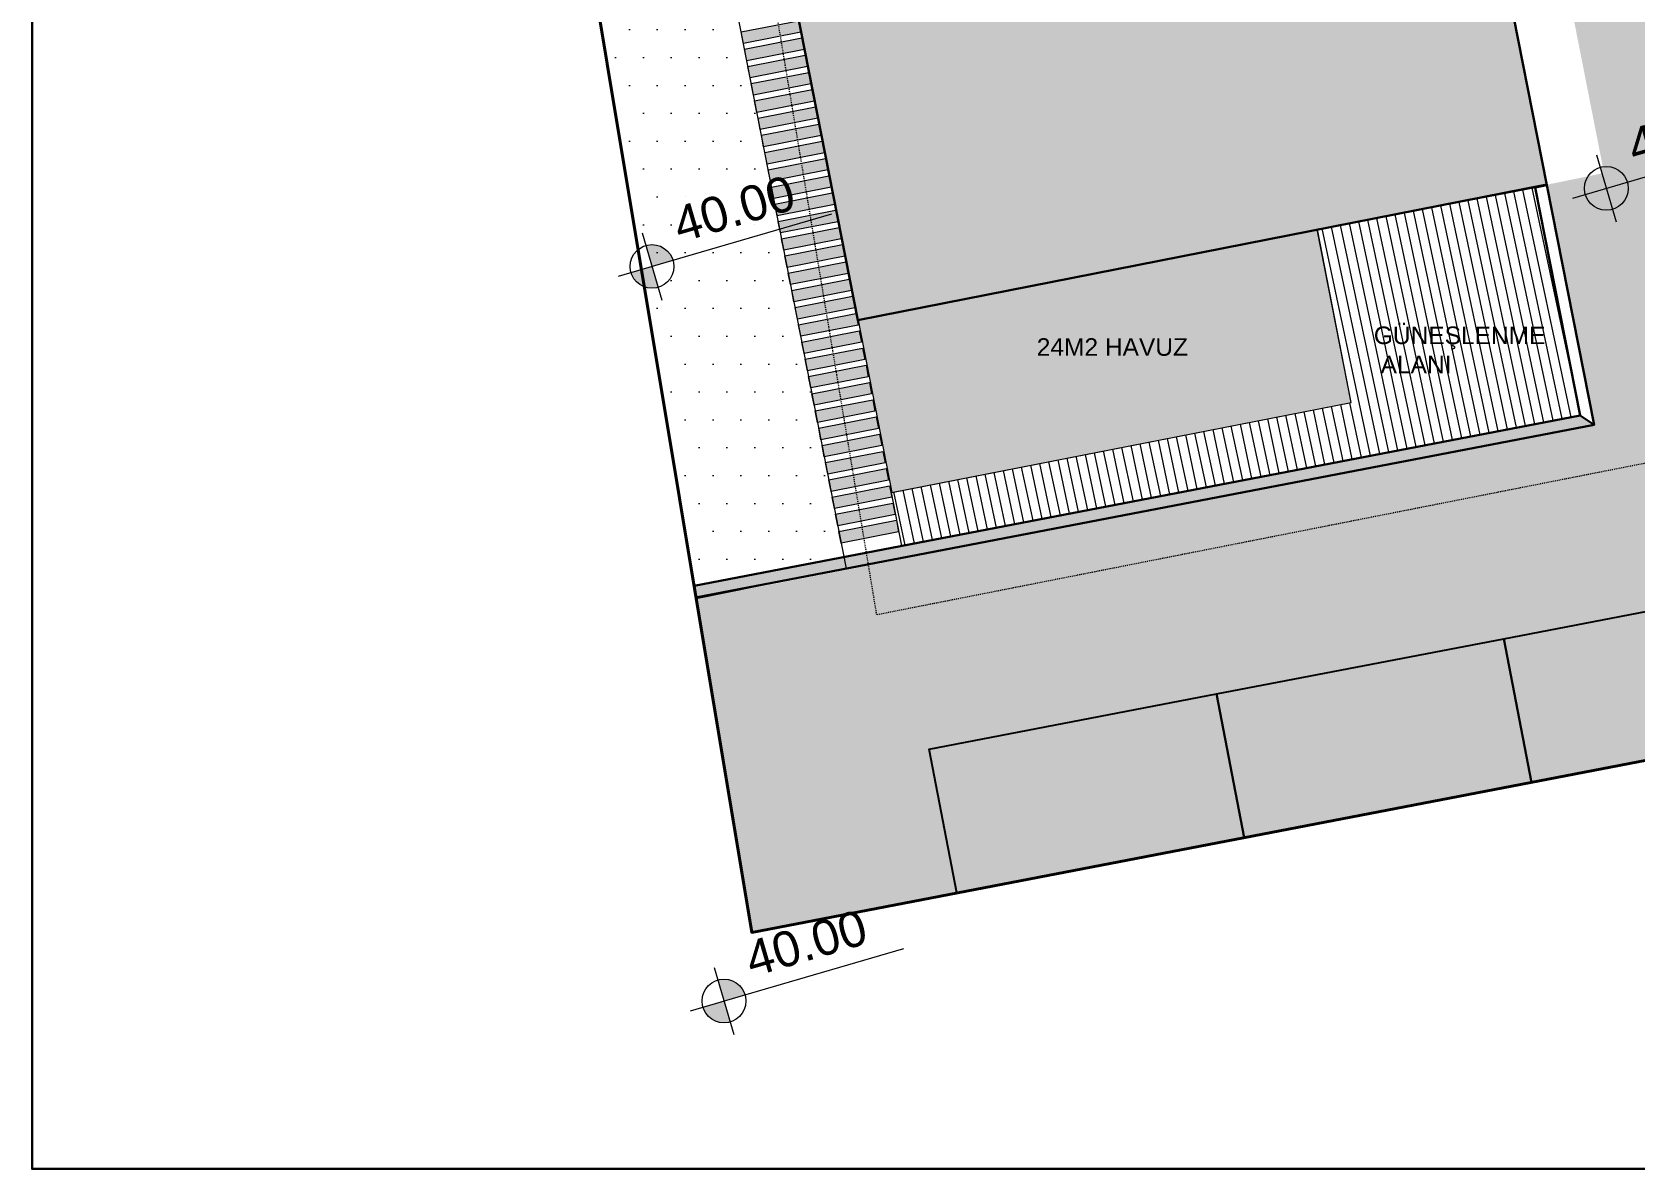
# Model space of a CAD drawing. Header units: millimetres. Extents: x 694231 to 734331, y 4486031 to 4541543.
# Drawn here: x 695975 to 698714, y 4495575 to 4497518 of the extents above; entities that cross this region are included whole.
import ezdxf
from ezdxf.enums import TextEntityAlignment as Align

# ---------------------------------------------------------------- set-up
doc = ezdxf.new("R2010")
doc.units = ezdxf.units.MM
doc.linetypes.add('AI-Linetype-22', pattern=[3.2004, 1.6002, -1.6002])
doc.linetypes.add('HIDDEN', pattern=[0.375, 0.25, -0.125])
doc.layers.add('_P2_D_4_T', color=7, linetype='Continuous', lineweight=20, true_color=0xf3e03b)
doc.layers.add('_P2_D_5_T', color=7, linetype='Continuous', lineweight=20, true_color=0x51565c)
for name, color, linetype, lineweight in [('_P2_D_4_Ç', 7, 'Continuous', 20), ('_P3_S_Duvar_Ç', 7, 'Continuous', 30), ('_P6_BT_Yesil_T', 87, 'Continuous', 5), ('A-merdiven betonarme', 41, 'HIDDEN', 9), ('DERE_TARAMA', 152, 'Continuous', 0), ('VAZİYET PLANI KOT SEMBOL BS(M)', 2, 'Continuous', 18), ('VAZİYET PLANI KOT YAZI BS(M)', 1, 'Continuous', 18)]:
    doc.layers.add(name, color=color, linetype=linetype, lineweight=lineweight)
doc.styles.add('on02.0mm-Arial', font='arial.ttf', dxfattribs={"height": 2})
doc.styles.get("Standard").update_dxf_attribs({"font": 'arial.ttf'})
pattern_1 = [(0, (337.395, -3231.294), (23.8125, 47.625), [0, -47.625])]

# ---------------------------------------------------------------- blocks, each defined once
blk = doc.blocks.new('*U2')
at = {"layer": 'VAZİYET PLANI KOT SEMBOL BS(M)', "extrusion": (-3.94233e-09, -3.15733e-08, 1)}
h = blk.add_hatch(color=5, dxfattribs=at)
h.dxf.hatch_style = 1
h.paths.add_polyline_path([(0, 7.75), (0, 0), (7.75, 0, 0.414214)])
h.paths.add_polyline_path([(0, 0), (-7.75, 0, 0.414214), (0, -7.75)])
at = {"layer": 'VAZİYET PLANI KOT SEMBOL BS(M)', "color": 5, "extrusion": (-3.94233e-09, -3.15733e-08, 1)}
blk.add_line((12.41, 0, 0), (66.39, 0, 0), dxfattribs=at)
for points in [[(0, 12.4), (0, -12.4)], [(-12.4, 0), (12.4, 0)]]:
    blk.add_lwpolyline(points, dxfattribs=at)
blk.add_circle((0, 0), 7.75, dxfattribs=at)
at = {"layer": 'VAZİYET PLANI KOT YAZI BS(M)', "extrusion": (-3.94233e-09, -3.15733e-08, 1), "style": 'on02.0mm-Arial'}
for tag, p in [('BDK', (11.82, 1.55)), ('TZK', (11.82, -18.37))]:
    blk.add_attdef(tag, text='', height=12.5, dxfattribs=at).set_placement(p, align=Align.BOTTOM_LEFT)
blk = doc.blocks.new('ereff')
at = {"true_color": 0xc7c8ca}
h = blk.add_hatch(color=9, dxfattribs=at)
h.dxf.hatch_style = 1
h.paths.add_polyline_path([(-1458.1, -4329.9), (-1208.1, -4329.9), (-1208.1, -4829.9), (-1458.1, -4829.9)])
at = {"color": 30, "true_color": 0xf8991e}
blk.add_lwpolyline([(-1458.1, -4329.9), (-1208.1, -4329.9), (-1208.1, -4829.9), (-1458.1, -4829.9), (-1458.1, -4329.9)], dxfattribs=at)
blk = doc.blocks.new('bina')
at = {"lineweight": 80, "true_color": 0x904637}
h = blk.add_hatch(color=17, dxfattribs=at)
h.dxf.hatch_style = 1
h.paths.add_polyline_path([(699880.7, 4501698.9), (699733.7, 4502444.4), (698556.4, 4502212.3), (698703.1, 4501468), (699880.5, 4501700.1)])
h.paths.add_polyline_path([(699824.4, 4501984.4), (699880.4, 4501700.2), (699880.4, 4501700.2)], flags=17)
at = {"color": 7, "lineweight": 30}
blk.add_lwpolyline([(699880.7, 4501698.9), (699733.7, 4502444.4), (698556.4, 4502212.3), (698703.1, 4501468), (699880.5, 4501700.1)], close=True, dxfattribs=at)

msp = doc.modelspace()

# ---------------------------------------------------------------- hatches: boundary and pattern name
at = {"layer": '_P2_D_4_T', "lineweight": 40, "true_color": 0x5d6970}
h = msp.add_hatch(color=251, dxfattribs=at)
h.dxf.hatch_style = 1
h.paths.add_polyline_path([(697285, 4497537), (697288.9, 4497517.4), (697190.7, 4497498.2), (697186.9, 4497517.8)])
h = msp.add_hatch(color=251, dxfattribs=at)
h.dxf.hatch_style = 1
h.paths.add_polyline_path([(697290.8, 4497507.6), (697294.6, 4497487.9), (697196.5, 4497468.7), (697192.6, 4497488.4)])
h = msp.add_hatch(color=251, dxfattribs=at)
h.dxf.hatch_style = 1
h.paths.add_polyline_path([(697296.5, 4497478.1), (697300.4, 4497458.5), (697202.3, 4497439.3), (697198.4, 4497458.9)])
h = msp.add_hatch(color=251, dxfattribs=at)
h.dxf.hatch_style = 1
h.paths.add_polyline_path([(697302.3, 4497448.7), (697306.2, 4497429.1), (697208, 4497409.9), (697204.2, 4497429.5)])
h = msp.add_hatch(color=251, dxfattribs=at)
h.dxf.hatch_style = 1
h.paths.add_polyline_path([(697308.1, 4497419.3), (697311.9, 4497399.6), (697213.8, 4497380.4), (697209.9, 4497400)])
h = msp.add_hatch(color=251, dxfattribs=at)
h.dxf.hatch_style = 1
h.paths.add_polyline_path([(697313.8, 4497389.8), (697317.7, 4497370.2), (697219.5, 4497351), (697215.7, 4497370.6)])
h = msp.add_hatch(color=251, dxfattribs=at)
h.dxf.hatch_style = 1
h.paths.add_polyline_path([(697319.6, 4497360.4), (697323.4, 4497340.7), (697225.3, 4497321.5), (697221.5, 4497341.2)])
h = msp.add_hatch(color=251, dxfattribs=at)
h.dxf.hatch_style = 1
h.paths.add_polyline_path([(697325.4, 4497330.9), (697329.2, 4497311.3), (697231.1, 4497292.1), (697227.2, 4497311.7)])
h = msp.add_hatch(color=251, dxfattribs=at)
h.dxf.hatch_style = 1
h.paths.add_polyline_path([(697331.1, 4497301.5), (697335, 4497281.9), (697236.8, 4497262.7), (697233, 4497282.3)])
h = msp.add_hatch(color=251, dxfattribs=at)
h.dxf.hatch_style = 1
h.paths.add_polyline_path([(697336.9, 4497272), (697340.7, 4497252.4), (697242.6, 4497233.2), (697238.7, 4497252.8)])
h = msp.add_hatch(color=251, dxfattribs=at)
h.dxf.hatch_style = 1
h.paths.add_polyline_path([(697342.6, 4497242.6), (697346.5, 4497223), (697248.3, 4497203.8), (697244.5, 4497223.4)])
h = msp.add_hatch(color=251, dxfattribs=at)
h.dxf.hatch_style = 1
h.paths.add_polyline_path([(697348.4, 4497213.2), (697352.2, 4497193.5), (697254.1, 4497174.3), (697250.3, 4497194)])
h = msp.add_hatch(color=251, dxfattribs=at)
h.dxf.hatch_style = 1
h.paths.add_polyline_path([(697354.2, 4497183.7), (697358, 4497164.1), (697259.9, 4497144.9), (697256, 4497164.5)])
h = msp.add_hatch(color=251, dxfattribs=at)
h.dxf.hatch_style = 1
h.paths.add_polyline_path([(697359.9, 4497154.3), (697363.8, 4497134.7), (697265.6, 4497115.4), (697261.8, 4497135.1)])
h = msp.add_hatch(color=251, dxfattribs=at)
h.dxf.hatch_style = 1
h.paths.add_polyline_path([(697365.7, 4497124.8), (697369.5, 4497105.2), (697271.4, 4497086), (697267.5, 4497105.6)])
h = msp.add_hatch(color=251, dxfattribs=at)
h.dxf.hatch_style = 1
h.paths.add_polyline_path([(697371.4, 4497095.4), (697375.3, 4497075.8), (697277.1, 4497056.6), (697273.3, 4497076.2)])
h = msp.add_hatch(color=251, dxfattribs=at)
h.dxf.hatch_style = 1
h.paths.add_polyline_path([(697377.2, 4497066), (697381, 4497046.3), (697282.9, 4497027.1), (697279.1, 4497046.7)])
h = msp.add_hatch(color=251, dxfattribs=at)
h.dxf.hatch_style = 1
h.paths.add_polyline_path([(697383, 4497036.5), (697386.8, 4497016.9), (697288.7, 4496997.7), (697284.8, 4497017.3)])
h = msp.add_hatch(color=251, dxfattribs=at)
h.dxf.hatch_style = 1
h.paths.add_polyline_path([(697388.7, 4497007.1), (697392.6, 4496987.4), (697294.4, 4496968.2), (697290.6, 4496987.9)])
h = msp.add_hatch(color=251, dxfattribs=at)
h.dxf.hatch_style = 1
h.paths.add_polyline_path([(697394.5, 4496977.6), (697398.3, 4496958), (697300.2, 4496938.8), (697296.4, 4496958.4)])
h = msp.add_hatch(color=251, dxfattribs=at)
h.dxf.hatch_style = 1
h.paths.add_polyline_path([(697400.3, 4496948.2), (697404.1, 4496928.6), (697306, 4496909.4), (697302.1, 4496929)])
h = msp.add_hatch(color=251, dxfattribs=at)
h.dxf.hatch_style = 1
h.paths.add_polyline_path([(697406, 4496918.7), (697409.9, 4496899.1), (697311.7, 4496879.9), (697307.9, 4496899.5)])
h = msp.add_hatch(color=251, dxfattribs=at)
h.dxf.hatch_style = 1
h.paths.add_polyline_path([(697411.8, 4496889.3), (697415.6, 4496869.7), (697317.5, 4496850.5), (697313.6, 4496870.1)])
h = msp.add_hatch(color=251, dxfattribs=at)
h.dxf.hatch_style = 1
h.paths.add_polyline_path([(697417.5, 4496859.9), (697421.4, 4496840.2), (697323.2, 4496821), (697319.4, 4496840.7)])
h = msp.add_hatch(color=251, dxfattribs=at)
h.dxf.hatch_style = 1
h.paths.add_polyline_path([(697423.3, 4496830.4), (697427.1, 4496810.8), (697329, 4496791.6), (697325.2, 4496811.2)])
h = msp.add_hatch(color=251, dxfattribs=at)
h.dxf.hatch_style = 1
h.paths.add_polyline_path([(697429.1, 4496801), (697432.9, 4496781.4), (697334.8, 4496762.1), (697330.9, 4496781.8)])
h = msp.add_hatch(color=251, dxfattribs=at)
h.dxf.hatch_style = 1
h.paths.add_polyline_path([(697434.8, 4496771.5), (697438.7, 4496751.9), (697340.5, 4496732.7), (697336.7, 4496752.3)])
h = msp.add_hatch(color=251, dxfattribs=at)
h.dxf.hatch_style = 1
h.paths.add_polyline_path([(697440.6, 4496742.1), (697444.4, 4496722.5), (697346.3, 4496703.3), (697342.4, 4496722.9)])
h = msp.add_hatch(color=251, dxfattribs=at)
h.dxf.hatch_style = 1
h.paths.add_polyline_path([(697446.3, 4496712.7), (697450.2, 4496693), (697352, 4496673.8), (697348.2, 4496693.4)])
h = msp.add_hatch(color=251, dxfattribs=at)
h.dxf.hatch_style = 1
h.paths.add_polyline_path([(697452.1, 4496683.2), (697455.9, 4496663.6), (697357.8, 4496644.4), (697354, 4496664)])
at = {"layer": '_P2_D_5_T', "lineweight": 0, "true_color": 0x89693e}
h = msp.add_hatch(dxfattribs=at)
h.set_pattern_fill('ANSI31', color=47, scale=5, angle=57)
h.set_pattern_definition([(102, (337.395, -3231.294), (-15.52809316, -3.30059809), [])])
edge = h.paths.add_edge_path()
edge.add_line((697444, 4496730.8), (698229.5, 4496884.4))
edge.add_line((698229.5, 4496884.4), (698172.2, 4497180.2))
edge.add_line((698172.2, 4497180.2), (698544.2, 4497252.2))
edge.add_line((698544.2, 4497252.2), (698621.1, 4496862.5))
edge.add_line((698621.1, 4496862.5), (697461.7, 4496639.5))
edge.add_line((697461.7, 4496639.5), (697444, 4496730.8))
at = {"layer": '_P3_S_Duvar_Ç', "lineweight": 30, "true_color": 0xb49383}
h = msp.add_hatch(color=33, dxfattribs=at)
h.dxf.hatch_style = 1
edge = h.paths.add_edge_path()
edge.add_line((698644.6, 4496846.6), (699097.5, 4496933.8))
edge.add_arc((699078.6, 4497032), 100, 191.2456, 280.8933, ccw=False)
edge.add_line((698980.5, 4497012.5), (698538.6, 4499308.8))
edge.add_line((698538.6, 4499308.8), (698173.3, 4499236.8))
edge.add_line((698173.3, 4499236.8), (698360.8, 4498285.9))
edge.add_line((698360.8, 4498285.9), (698458.9, 4498305.2))
edge.add_line((698458.9, 4498305.2), (698515.2, 4498019.7))
edge.add_line((698515.2, 4498019.7), (698417.1, 4498000.4))
edge.add_line((698417.1, 4498000.4), (698507.6, 4497541.6))
edge.add_line((698507.6, 4497541.6), (698605.7, 4497560.9))
edge.add_line((698605.7, 4497560.9), (698661.7, 4497276.7))
edge.add_line((698661.7, 4497276.7), (698563.8, 4497256.7))
edge.add_line((698563.8, 4497256.7), (698644.6, 4496846.6))
at = {"layer": '_P3_S_Duvar_Ç', "lineweight": 30, "true_color": 0x939598}
h = msp.add_hatch(color=252, dxfattribs=at)
h.dxf.hatch_style = 1
h.paths.add_polyline_path([(698644.6, 4496846.6), (700468.5, 4497197.6), (700385.9, 4497616.7), (700484, 4497636), (700427.9, 4497920.2), (700329.8, 4497900.9), (700239.1, 4498360.9), (700337.2, 4498380.3), (700281.2, 4498664.5), (700183.1, 4498645.2), (700092.4, 4499105.2), (700582.9, 4499202.2), (700998.3, 4496708.9), (697204.9, 4495978.9), (697110.1, 4496548.7)])
at = {"layer": '_P3_S_Duvar_Ç', "lineweight": 30}
h = msp.add_hatch(color=5, dxfattribs=at)
h.dxf.hatch_style = 1
h.paths.add_polyline_path([(698621.1, 4496862.5), (697106.3, 4496571), (697109.6, 4496551.2), (698644.6, 4496846.6)])
at = {"layer": '_P6_BT_Yesil_T'}
h = msp.add_hatch(dxfattribs=at)
h.set_pattern_fill('DOTS', color=256, scale=30)
h.set_pattern_definition(pattern_1)
h.paths.add_polyline_path([(698721.4, 4499344.3), (698538.6, 4499308.8), (698980.4, 4497013.1, 0.414214), (699097.5, 4496933.8), (699190.2, 4496951.6)])
h = msp.add_hatch(dxfattribs=at)
h.set_pattern_fill('DOTS', color=256, scale=30)
h.set_pattern_definition(pattern_1)
h.paths.add_polyline_path([(696726.8, 4498850.8), (696917.6, 4498888.2), (697362.5, 4496620.2), (697106.3, 4496571)])
at = {"layer": 'DERE_TARAMA'}
h = msp.add_hatch(color=133, dxfattribs=at)
h.dxf.hatch_style = 1
h.paths.add_polyline_path([(697386.8, 4497025.3), (697444.4, 4496730.8), (698229.5, 4496884.4), (698171.6, 4497180.1), (697386.3, 4497025.2)])

# ---------------------------------------------------------------- linework, layer by layer
at = {"color": 1, "lineweight": 40}
msp.add_lwpolyline([(700998.3, 4496708.9), (700501.1, 4499695.7), (696710.6, 4498948.3), (697204.9, 4495978.9)], close=True, dxfattribs=at)
at = {"color": 1, "lineweight": 30}
msp.add_lwpolyline([(697920.1, 4499186.8), (696710.6, 4498948.3), (697204.9, 4495978.9), (698995.3, 4496323.5)], dxfattribs=at)
at = {"layer": '_P2_D_4_Ç'}
for points in [[(697285, 4497537), (697288.9, 4497517.4), (697190.7, 4497498.2), (697186.9, 4497517.8), (697285, 4497537)], [(697290.8, 4497507.6), (697294.6, 4497487.9), (697196.5, 4497468.7), (697192.6, 4497488.4), (697290.8, 4497507.6)], [(697296.5, 4497478.1), (697300.4, 4497458.5), (697202.3, 4497439.3), (697198.4, 4497458.9), (697296.5, 4497478.1)], [(697302.3, 4497448.7), (697306.2, 4497429.1), (697208, 4497409.9), (697204.2, 4497429.5), (697302.3, 4497448.7)], [(697308.1, 4497419.3), (697311.9, 4497399.6), (697213.8, 4497380.4), (697209.9, 4497400), (697308.1, 4497419.3)], [(697313.8, 4497389.8), (697317.7, 4497370.2), (697219.5, 4497351), (697215.7, 4497370.6), (697313.8, 4497389.8)], [(697319.6, 4497360.4), (697323.4, 4497340.7), (697225.3, 4497321.5), (697221.5, 4497341.2), (697319.6, 4497360.4)], [(697325.4, 4497330.9), (697329.2, 4497311.3), (697231.1, 4497292.1), (697227.2, 4497311.7), (697325.4, 4497330.9)], [(697331.1, 4497301.5), (697335, 4497281.9), (697236.8, 4497262.7), (697233, 4497282.3), (697331.1, 4497301.5)], [(697336.9, 4497272), (697340.7, 4497252.4), (697242.6, 4497233.2), (697238.7, 4497252.8), (697336.9, 4497272)], [(697342.6, 4497242.6), (697346.5, 4497223), (697248.3, 4497203.8), (697244.5, 4497223.4), (697342.6, 4497242.6)], [(697348.4, 4497213.2), (697352.2, 4497193.5), (697254.1, 4497174.3), (697250.3, 4497194), (697348.4, 4497213.2)], [(697354.2, 4497183.7), (697358, 4497164.1), (697259.9, 4497144.9), (697256, 4497164.5), (697354.2, 4497183.7)], [(697359.9, 4497154.3), (697363.8, 4497134.7), (697265.6, 4497115.4), (697261.8, 4497135.1), (697359.9, 4497154.3)], [(697365.7, 4497124.8), (697369.5, 4497105.2), (697271.4, 4497086), (697267.5, 4497105.6), (697365.7, 4497124.8)], [(697371.4, 4497095.4), (697375.3, 4497075.8), (697277.1, 4497056.6), (697273.3, 4497076.2), (697371.4, 4497095.4)], [(697377.2, 4497066), (697381, 4497046.3), (697282.9, 4497027.1), (697279.1, 4497046.7), (697377.2, 4497066)], [(697383, 4497036.5), (697386.8, 4497016.9), (697288.7, 4496997.7), (697284.8, 4497017.3), (697383, 4497036.5)], [(697388.7, 4497007.1), (697392.6, 4496987.4), (697294.4, 4496968.2), (697290.6, 4496987.9), (697388.7, 4497007.1)], [(697394.5, 4496977.6), (697398.3, 4496958), (697300.2, 4496938.8), (697296.4, 4496958.4), (697394.5, 4496977.6)], [(697400.3, 4496948.2), (697404.1, 4496928.6), (697306, 4496909.4), (697302.1, 4496929), (697400.3, 4496948.2)], [(697406, 4496918.7), (697409.9, 4496899.1), (697311.7, 4496879.9), (697307.9, 4496899.5), (697406, 4496918.7)], [(697411.8, 4496889.3), (697415.6, 4496869.7), (697317.5, 4496850.5), (697313.6, 4496870.1), (697411.8, 4496889.3)], [(697417.5, 4496859.9), (697421.4, 4496840.2), (697323.2, 4496821), (697319.4, 4496840.7), (697417.5, 4496859.9)], [(697423.3, 4496830.4), (697427.1, 4496810.8), (697329, 4496791.6), (697325.2, 4496811.2), (697423.3, 4496830.4)], [(697429.1, 4496801), (697432.9, 4496781.4), (697334.8, 4496762.1), (697330.9, 4496781.8), (697429.1, 4496801)], [(697434.8, 4496771.5), (697438.7, 4496751.9), (697340.5, 4496732.7), (697336.7, 4496752.3), (697434.8, 4496771.5)], [(697440.6, 4496742.1), (697444.4, 4496722.5), (697346.3, 4496703.3), (697342.4, 4496722.9), (697440.6, 4496742.1)], [(697446.3, 4496712.7), (697450.2, 4496693), (697352, 4496673.8), (697348.2, 4496693.4), (697446.3, 4496712.7)], [(697452.1, 4496683.2), (697455.9, 4496663.6), (697357.8, 4496644.4), (697354, 4496664), (697452.1, 4496683.2)]]:
    msp.add_lwpolyline(points, close=True, dxfattribs=at)
at = {"layer": '_P2_D_5_T', "color": 47, "lineweight": 0}
msp.add_lwpolyline([(697444, 4496730.8), (698229.5, 4496884.4), (698172.2, 4497180.2), (698544.2, 4497252.2), (698621.1, 4496862.5), (697461.7, 4496639.5), (697444, 4496730.8)], dxfattribs=at)
at = {"layer": '_P3_S_Duvar_Ç', "color": 240, "lineweight": 30, "true_color": 0xed1f24}
msp.add_lwpolyline([(695974.9, 4503452.4), (701978.5, 4503452.4), (701978.5, 4495574.7), (695974.9, 4495574.7)], close=True, dxfattribs=at)
at = {"layer": '_P3_S_Duvar_Ç', "lineweight": 30}
for points in [[(698544.2, 4497252.2), (698563.9, 4497256.1), (698644.6, 4496846.6)], [(698544.2, 4497252.2), (698621.1, 4496862.5)]]:
    msp.add_lwpolyline(points, dxfattribs=at)
msp.add_lwpolyline([(698621.1, 4496862.5), (697106.3, 4496571), (697109.6, 4496551.2), (698644.6, 4496846.6)], close=True, dxfattribs=at)
at = {"layer": '_P6_BT_Yesil_T'}
msp.add_lwpolyline([(696726.8, 4498850.8), (696917.6, 4498888.2), (697366.3, 4496600.6), (697110.1, 4496548.7), (697109.8, 4496550.3)], close=True, dxfattribs=at)
at = {"layer": 'A-merdiven betonarme', "color": 4, "linetype": 'AI-Linetype-22'}
msp.add_lwpolyline([(697054.5, 4498709.7), (700255.9, 4499341.6), (700620.2, 4497153.1), (697418.7, 4496521.6), (697054.5, 4498709.7)], dxfattribs=at)
at = {"layer": 'DERE_TARAMA', "color": 133}
msp.add_lwpolyline([(697386.8, 4497025.3), (697444.4, 4496730.8), (698229.5, 4496884.4), (698171.6, 4497180.1), (697386.3, 4497025.2)], close=True, dxfattribs=at)

# ---------------------------------------------------------------- block references
at = {"lineweight": 80, "rotation": 280.8933411657507}
for p in [(703508.7, 4495961.8), (703017.7, 4495867.3), (702526.7, 4495772.8)]:
    msp.add_blockref('ereff', p, dxfattribs=at)
at = {"layer": '_P3_S_Duvar_Ç', "color": 240, "lineweight": 30, "true_color": 0xed1f24}
msp.add_blockref('bina', (-1316.8, -4442.8), dxfattribs=at)
at = {"layer": 'VAZİYET PLANI KOT SEMBOL BS(M)', "extrusion": (-4.99228e-08, 1.83037e-08, 1)}
ref = msp.add_blockref('*U2', (698665.7, 4497250.5, 0), dxfattribs=dict(at, xscale=4.821428571428654, yscale=4.821428571428654, zscale=4.821428571428654, rotation=16.29144000276388))
ref.add_attrib('BDK', '43.00', dxfattribs={"layer": 'VAZİYET PLANI KOT YAZI BS(M)', "color": 6, "extrusion": (-4.48498e-08, -1.31077e-08, 1), "height": 60.27, "rotation": 16.2914, "style": 'on02.0mm-Arial'}).set_placement((698718.3, 4497273.6, -0.1), align=Align.BOTTOM_LEFT)
ref = msp.add_blockref('*U2', (697034.4, 4497117, 0), dxfattribs=dict(at, xscale=4.821428571428654, yscale=4.821428571428654, zscale=4.821428571428654, rotation=16.29144000276388))
ref.add_attrib('BDK', '40.00', dxfattribs={"layer": 'VAZİYET PLANI KOT YAZI BS(M)', "color": 6, "extrusion": (-4.48498e-08, -1.31077e-08, 1), "height": 60.27, "rotation": 16.2914, "style": 'on02.0mm-Arial'}).set_placement((697087, 4497140.1, -0.1), align=Align.BOTTOM_LEFT)
ref = msp.add_blockref('*U2', (697157.6, 4495861.7, 0), dxfattribs=dict(at, xscale=4.821428571428654, yscale=4.821428571428654, zscale=4.821428571428654, rotation=16.29144000276388))
ref.add_attrib('BDK', '40.00', dxfattribs={"layer": 'VAZİYET PLANI KOT YAZI BS(M)', "extrusion": (-4.48498e-08, -1.31077e-08, 1), "height": 60.27, "rotation": 16.2914, "style": 'on02.0mm-Arial'}).set_placement((697210.2, 4495884.9, -0.1), align=Align.BOTTOM_LEFT)

# ---------------------------------------------------------------- texts
at = {"layer": '_P3_S_Duvar_Ç', "color": 240, "lineweight": 30, "true_color": 0xed1f24, "char_height": 30, "attachment_point": 1}
for s, insert in [('{\\C7;GÜNEŞLENME\\P ALANI}', (698268.2, 4497014.3)), ('{\\C7;24M2 HAVUZ}', (697692.1, 4496994.4))]:
    msp.add_mtext_dynamic_manual_height_columns(s, width=15506.701, gutter_width=250, heights=[0], dxfattribs=dict(at, insert=insert))

doc.saveas('drawing.dxf')
